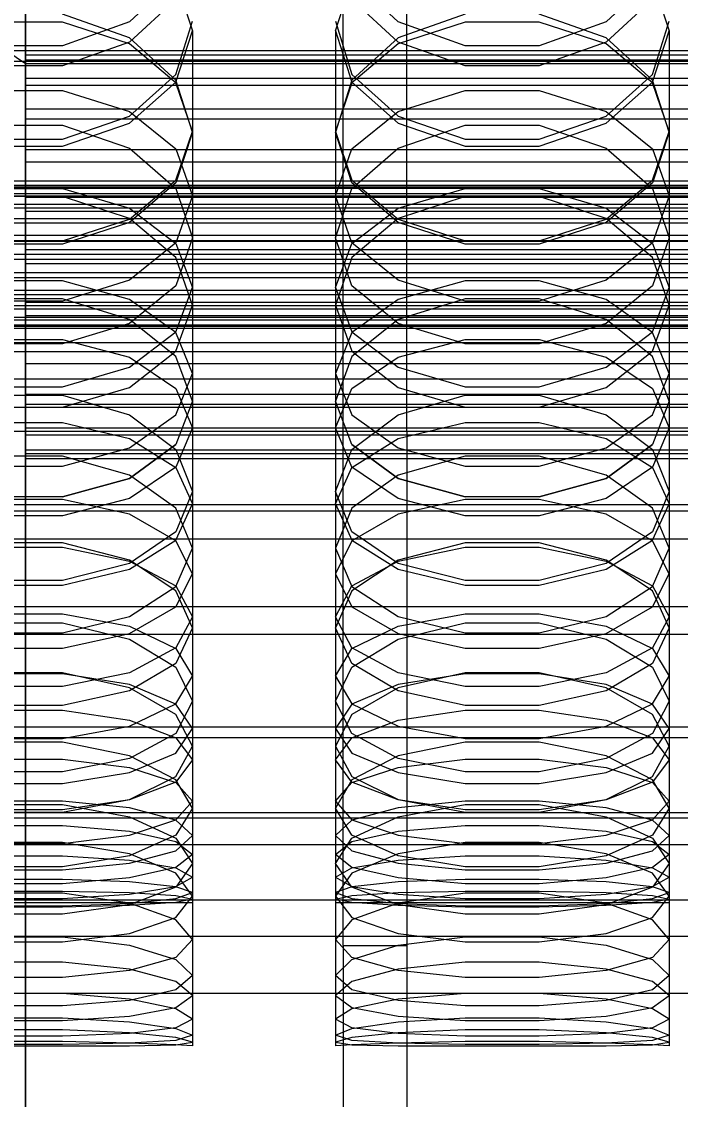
# Model space of a CAD drawing. Header units: millimetres. Extents: x -1970 to 34302, y -65268 to 6837.
# Drawn here: x -130.5 to -47.6, y -34674 to -34538.5 of the extents above; entities that cross this region are included whole.
import ezdxf

# ---------------------------------------------------------------- set-up
doc = ezdxf.new("R2010")
doc.units = ezdxf.units.MM
for name, color, linetype, lineweight in [('COTAS_O', 1, 'Continuous', 0), ('frontal_briquetadora', 7, 'Continuous', 0), ('frontal_C01', 7, 'Continuous', 0), ('frontal_C02', 7, 'Continuous', 0), ('frontal_C07', 7, 'Continuous', 0), ('frontal_mezcladora', 7, 'Continuous', 0)]:
    doc.layers.add(name, color=color, linetype=linetype, lineweight=lineweight)
doc.dimstyles.new('R19_100', dxfattribs={"dimtxt": 250, "dimasz": 150, "dimexe": 150, "dimexo": 80, "dimgap": 100, "dimtad": 1, "dimtih": 1, "dimtoh": 1, "dimdsep": 46, "dimcen": 0.09, "dimadec": 0, "dimazin": 0, "dimtfac": 1, "dimtdec": 4, "dimtofl": 0, "dimtmove": 0, "dimatfit": 3, "dimfxl": 1, "dimtolj": 1, "dimtzin": 0, "dimarcsym": 0})

# ---------------------------------------------------------------- blocks, each defined once
blk = doc.blocks.new('*D38')
at = {"layer": 'COTAS_O', "color": 0, "lineweight": -2, "transparency": 16777216}
for p, q in [((-570, -33700), (200, -33700)), ((50, -34750), (50, -33850)), ((-570, -34900), (200, -34900))]:
    blk.add_line(p, q, dxfattribs=at)
at = {"layer": 'COTAS_O', "color": 0, "transparency": 16777216}
for points in [[(25, -33850), (75, -33850), (50, -33700)], [(25, -34750), (75, -34750), (50, -34900)]]:
    blk.add_solid(points, dxfattribs=at)
at = {"layer": 'Defpoints', "color": 0, "transparency": 16777216}
for p in [(-650, -33700), (50, -33700), (-650, -34900)]:
    blk.add_point(p, dxfattribs=at)
blk = doc.blocks.new('*D39')
at = {"layer": 'COTAS_O', "color": 0, "lineweight": -2, "transparency": 16777216}
for p, q in [((-650, -34820), (-650, -34050)), ((650, -34820), (650, -34050)), ((-500, -34200), (500, -34200))]:
    blk.add_line(p, q, dxfattribs=at)
at = {"layer": 'COTAS_O', "color": 0, "transparency": 16777216}
for points in [[(-500, -34175), (-500, -34225), (-650, -34200)], [(500, -34175), (500, -34225), (650, -34200)]]:
    blk.add_solid(points, dxfattribs=at)
at = {"layer": 'Defpoints', "color": 0, "transparency": 16777216}
for p in [(650, -34200), (-650, -34900), (650, -34900)]:
    blk.add_point(p, dxfattribs=at)

msp = doc.modelspace()

# ---------------------------------------------------------------- linework, layer by layer
at = {"layer": 'frontal_briquetadora'}
for p, q in [((-111.08, -34533.082), (-116.907, -34538.496)), ((-111.08, -34533.192), (-109, -34539.635)), ((-91, -34539.635), (-88.92, -34533.192)), ((-83.093, -34538.496), (-88.92, -34533.082)), ((-51.08, -34533.082), (-56.907, -34538.496)), ((-51.08, -34533.192), (-49, -34539.635)), ((-111.08, -34535.649), (-116.906, -34541.066)), ((-83.094, -34541.066), (-88.92, -34535.648)), ((-51.08, -34535.649), (-56.906, -34541.066)), ((-116.906, -34540.51), (-125.326, -34537.508)), ((-74.674, -34537.508), (-83.094, -34540.51)), ((-56.906, -34540.51), (-65.326, -34537.508)), ((-125.327, -34538.552), (-134.673, -34538.552)), ((-116.907, -34538.496), (-125.327, -34541.501)), ((-116.907, -34541.275), (-125.327, -34538.552)), ((-111.08, -34545.1), (-109, -34538.419)), ((-91, -34538.419), (-88.92, -34545.1)), ((-74.673, -34541.501), (-83.093, -34538.496)), ((-74.673, -34538.552), (-83.093, -34541.275)), ((-65.327, -34538.552), (-74.673, -34538.552)), ((-56.907, -34538.496), (-65.327, -34541.501)), ((-56.907, -34541.275), (-65.327, -34538.552)), ((-51.08, -34545.1), (-49, -34538.419)), ((-111.08, -34546.078), (-109, -34539.635)), ((-109, -34539.635), (-109, -34552.363)), ((-91, -34539.635), (-91, -34552.363)), ((-91, -34539.635), (-88.92, -34546.078)), ((-51.08, -34546.078), (-49, -34539.635)), ((-49, -34539.635), (-49, -34552.363)), ((-125.327, -34541.501), (-134.673, -34541.501)), ((-116.906, -34541.066), (-125.326, -34544.034)), ((-111.08, -34546.182), (-116.907, -34541.275)), ((-111.08, -34545.844), (-116.906, -34540.51)), ((-83.094, -34540.51), (-88.92, -34545.844)), ((-83.093, -34541.275), (-88.92, -34546.182)), ((-74.674, -34544.034), (-83.094, -34541.066)), ((-65.327, -34541.501), (-74.673, -34541.501)), ((-56.906, -34541.066), (-65.326, -34544.034)), ((-51.08, -34546.182), (-56.907, -34541.275)), ((-51.08, -34545.844), (-56.906, -34540.51)), ((-125.326, -34544.034), (-134.674, -34544.034)), ((-65.326, -34544.034), (-74.674, -34544.034)), ((-116.906, -34550.353), (-111.08, -34545.1)), ((-88.92, -34545.1), (-83.094, -34550.353)), ((-56.906, -34550.353), (-51.08, -34545.1)), ((-116.907, -34551.244), (-111.08, -34546.078)), ((-109, -34552.363), (-111.08, -34545.844)), ((-109, -34552.301), (-111.08, -34546.182)), ((-88.92, -34545.844), (-91, -34552.363)), ((-88.92, -34546.182), (-91, -34552.301)), ((-88.92, -34546.078), (-83.093, -34551.244)), ((-56.907, -34551.244), (-51.08, -34546.078)), ((-49, -34552.363), (-51.08, -34545.844)), ((-49, -34552.301), (-51.08, -34546.182)), ((-134.673, -34547.13), (-125.327, -34547.13)), ((-125.327, -34547.13), (-116.907, -34549.754)), ((-83.093, -34549.754), (-74.673, -34547.13)), ((-74.673, -34547.13), (-65.327, -34547.13)), ((-65.327, -34547.13), (-56.907, -34549.754)), ((-116.907, -34549.754), (-111.08, -34554.481)), ((-88.92, -34554.481), (-83.093, -34549.754)), ((-56.907, -34549.754), (-51.08, -34554.481)), ((-125.326, -34553.23), (-116.906, -34550.353)), ((-83.094, -34550.353), (-74.674, -34553.23)), ((-65.326, -34553.23), (-56.906, -34550.353)), ((-134.674, -34551.493), (-125.326, -34551.493)), ((-125.327, -34554.112), (-116.907, -34551.244)), ((-125.326, -34551.493), (-116.906, -34554.358)), ((-111.08, -34558.42), (-109, -34552.301)), ((-109, -34552.363), (-111.08, -34558.731)), ((-109, -34552.301), (-109, -34565.638)), ((-91, -34552.301), (-91, -34565.638)), ((-91, -34552.301), (-88.92, -34558.42)), ((-88.92, -34558.731), (-91, -34552.363)), ((-83.094, -34554.358), (-74.674, -34551.493)), ((-83.093, -34551.244), (-74.673, -34554.112)), ((-74.674, -34551.493), (-65.326, -34551.493)), ((-65.327, -34554.112), (-56.907, -34551.244)), ((-65.326, -34551.493), (-56.906, -34554.358)), ((-51.08, -34558.42), (-49, -34552.301)), ((-49, -34552.363), (-51.08, -34558.731)), ((-49, -34552.301), (-49, -34565.638)), ((-134.674, -34553.23), (-125.326, -34553.23)), ((-74.674, -34553.23), (-65.326, -34553.23)), ((-134.673, -34554.112), (-125.327, -34554.112)), ((-116.906, -34554.358), (-111.08, -34559.44)), ((-111.08, -34554.481), (-109, -34560.376)), ((-91, -34560.376), (-88.92, -34554.481)), ((-88.92, -34559.44), (-83.094, -34554.358)), ((-74.673, -34554.112), (-65.327, -34554.112)), ((-56.906, -34554.358), (-51.08, -34559.44)), ((-51.08, -34554.481), (-49, -34560.376)), ((-116.907, -34563.327), (-111.08, -34558.42)), ((-111.08, -34558.731), (-116.906, -34563.729)), ((-88.92, -34558.42), (-83.093, -34563.327)), ((-83.094, -34563.729), (-88.92, -34558.731)), ((-56.907, -34563.327), (-51.08, -34558.42)), ((-51.08, -34558.731), (-56.906, -34563.729)), ((-125.326, -34560.448), (-134.674, -34560.448)), ((-134.673, -34559.449), (-125.327, -34559.449)), ((-125.327, -34559.449), (-116.907, -34561.918)), ((-116.906, -34563.217), (-125.326, -34560.448)), ((-111.08, -34559.44), (-109, -34565.638)), ((-109, -34560.376), (-111.08, -34566.271)), ((-109, -34560.376), (-109, -34574.101)), ((-91, -34565.638), (-88.92, -34559.44)), ((-91, -34560.376), (-91, -34574.101)), ((-88.92, -34566.271), (-91, -34560.376)), ((-74.674, -34560.448), (-83.094, -34563.217)), ((-83.093, -34561.918), (-74.673, -34559.449)), ((-65.326, -34560.448), (-74.674, -34560.448)), ((-74.673, -34559.449), (-65.327, -34559.449)), ((-65.327, -34559.449), (-56.907, -34561.918)), ((-56.906, -34563.217), (-65.326, -34560.448)), ((-51.08, -34559.44), (-49, -34565.638)), ((-49, -34560.376), (-51.08, -34566.271)), ((-49, -34560.376), (-49, -34574.101)), ((-116.907, -34561.918), (-111.08, -34566.366)), ((-88.92, -34566.366), (-83.093, -34561.918)), ((-56.907, -34561.918), (-51.08, -34566.366)), ((-111.08, -34568.125), (-116.906, -34563.217)), ((-83.094, -34563.217), (-88.92, -34568.125)), ((-51.08, -34568.125), (-56.906, -34563.217)), ((-125.327, -34566.05), (-116.907, -34563.327)), ((-116.906, -34563.729), (-125.326, -34566.461)), ((-74.674, -34566.461), (-83.094, -34563.729)), ((-83.093, -34563.327), (-74.673, -34566.05)), ((-65.327, -34566.05), (-56.907, -34563.327)), ((-56.906, -34563.729), (-65.326, -34566.461)), ((-109, -34565.638), (-111.08, -34571.679)), ((-88.92, -34571.679), (-91, -34565.638)), ((-49, -34565.638), (-51.08, -34571.679)), ((-125.326, -34566.461), (-134.674, -34566.461)), ((-134.673, -34566.05), (-125.327, -34566.05)), ((-111.08, -34566.271), (-116.907, -34570.998)), ((-111.08, -34566.366), (-109, -34571.912)), ((-91, -34571.912), (-88.92, -34566.366)), ((-83.093, -34570.998), (-88.92, -34566.271)), ((-65.326, -34566.461), (-74.674, -34566.461)), ((-74.673, -34566.05), (-65.327, -34566.05)), ((-51.08, -34566.271), (-56.907, -34570.998)), ((-51.08, -34566.366), (-49, -34571.912)), ((-109, -34574.101), (-111.08, -34568.125)), ((-88.92, -34568.125), (-91, -34574.101)), ((-49, -34574.101), (-51.08, -34568.125)), ((-125.327, -34571.082), (-134.673, -34571.082)), ((-116.907, -34570.998), (-125.327, -34573.621)), ((-116.907, -34573.39), (-125.327, -34571.082)), ((-74.673, -34573.621), (-83.093, -34570.998)), ((-74.673, -34571.082), (-83.093, -34573.39)), ((-65.327, -34571.082), (-74.673, -34571.082)), ((-56.907, -34570.998), (-65.327, -34573.621)), ((-56.907, -34573.39), (-65.327, -34571.082)), ((-111.08, -34571.679), (-116.906, -34576.409)), ((-111.08, -34577.459), (-109, -34571.912)), ((-109, -34571.912), (-109, -34586.193)), ((-91, -34571.912), (-91, -34586.193)), ((-91, -34571.912), (-88.92, -34577.459)), ((-83.094, -34576.409), (-88.92, -34571.679)), ((-51.08, -34571.679), (-56.906, -34576.409)), ((-51.08, -34577.459), (-49, -34571.912)), ((-49, -34571.912), (-49, -34586.193)), ((-125.326, -34573.305), (-134.674, -34573.305)), ((-125.327, -34573.621), (-134.673, -34573.621)), ((-116.906, -34575.925), (-125.326, -34573.305)), ((-111.08, -34577.548), (-116.907, -34573.39)), ((-111.08, -34579.916), (-109, -34574.101)), ((-91, -34574.101), (-88.92, -34579.916)), ((-83.093, -34573.39), (-88.92, -34577.548)), ((-74.674, -34573.305), (-83.094, -34575.925)), ((-65.326, -34573.305), (-74.674, -34573.305)), ((-65.327, -34573.621), (-74.673, -34573.621)), ((-56.906, -34575.925), (-65.326, -34573.305)), ((-51.08, -34577.548), (-56.907, -34573.39)), ((-51.08, -34579.916), (-49, -34574.101)), ((-116.906, -34576.409), (-125.326, -34578.991)), ((-111.08, -34580.562), (-116.906, -34575.925)), ((-83.094, -34575.925), (-88.92, -34580.562)), ((-74.674, -34578.991), (-83.094, -34576.409)), ((-56.906, -34576.409), (-65.326, -34578.991)), ((-51.08, -34580.562), (-56.906, -34575.925)), ((-116.907, -34581.907), (-111.08, -34577.459)), ((-109, -34582.734), (-111.08, -34577.548)), ((-88.92, -34577.548), (-91, -34582.734)), ((-88.92, -34577.459), (-83.093, -34581.907)), ((-56.907, -34581.907), (-51.08, -34577.459)), ((-49, -34582.734), (-51.08, -34577.548)), ((-125.326, -34578.991), (-134.674, -34578.991)), ((-134.673, -34578.443), (-125.327, -34578.443)), ((-125.327, -34578.443), (-116.907, -34580.641)), ((-83.093, -34580.641), (-74.673, -34578.443)), ((-65.326, -34578.991), (-74.674, -34578.991)), ((-74.673, -34578.443), (-65.327, -34578.443)), ((-65.327, -34578.443), (-56.907, -34580.641)), ((195, -34580), (-195, -34580)), ((-116.907, -34580.641), (-111.08, -34584.6)), ((-116.906, -34584.461), (-111.08, -34579.916)), ((-109, -34586.193), (-111.08, -34580.562)), ((-88.92, -34580.562), (-91, -34586.193)), ((-88.92, -34579.916), (-83.094, -34584.461)), ((-88.92, -34584.6), (-83.093, -34580.641)), ((-56.907, -34580.641), (-51.08, -34584.6)), ((-56.906, -34584.461), (-51.08, -34579.916)), ((-49, -34586.193), (-51.08, -34580.562)), ((-125.327, -34584.376), (-116.907, -34581.907)), ((-83.093, -34581.907), (-74.673, -34584.376)), ((-65.327, -34584.376), (-56.907, -34581.907)), ((-111.08, -34587.919), (-109, -34582.734)), ((-109, -34582.734), (-109, -34597.535)), ((-91, -34582.734), (-91, -34597.535)), ((-91, -34582.734), (-88.92, -34587.919)), ((-51.08, -34587.919), (-49, -34582.734)), ((-49, -34582.734), (-49, -34597.535)), ((-134.673, -34584.376), (-125.327, -34584.376)), ((-125.326, -34586.939), (-116.906, -34584.461)), ((-111.08, -34584.6), (-109, -34589.538)), ((-91, -34589.538), (-88.92, -34584.6)), ((-83.094, -34584.461), (-74.674, -34586.939)), ((-74.673, -34584.376), (-65.327, -34584.376)), ((-65.326, -34586.939), (-56.906, -34584.461)), ((-51.08, -34584.6), (-49, -34589.538)), ((-134.674, -34585.444), (-125.326, -34585.444)), ((-125.326, -34585.444), (-116.906, -34587.908)), ((-109, -34586.193), (-111.08, -34591.656)), ((-88.92, -34591.656), (-91, -34586.193)), ((-83.094, -34587.908), (-74.674, -34585.444)), ((-74.674, -34585.444), (-65.326, -34585.444)), ((-65.326, -34585.444), (-56.906, -34587.908)), ((-49, -34586.193), (-51.08, -34591.656)), ((195, -34587), (-195, -34587)), ((-134.674, -34586.939), (-125.326, -34586.939)), ((-74.674, -34586.939), (-65.326, -34586.939)), ((-134.673, -34588.873), (-125.327, -34588.873)), ((-125.327, -34588.873), (-116.907, -34590.901)), ((-116.907, -34592.078), (-111.08, -34587.919)), ((-116.906, -34587.908), (-111.08, -34592.262)), ((-88.92, -34592.262), (-83.094, -34587.908)), ((-88.92, -34587.919), (-83.093, -34592.078)), ((-83.093, -34590.901), (-74.673, -34588.873)), ((-74.673, -34588.873), (-65.327, -34588.873)), ((-65.327, -34588.873), (-56.907, -34590.901)), ((-56.907, -34592.078), (-51.08, -34587.919)), ((-56.906, -34587.908), (-51.08, -34592.262)), ((-109, -34589.538), (-111.08, -34594.475)), ((-109, -34589.538), (-109, -34604.666)), ((-91, -34589.538), (-91, -34604.666)), ((-88.92, -34594.475), (-91, -34589.538)), ((-49, -34589.538), (-51.08, -34594.475)), ((-49, -34589.538), (-49, -34604.666)), ((-116.907, -34590.901), (-111.08, -34594.554)), ((-111.08, -34591.656), (-116.906, -34595.915)), ((-116.906, -34595.915), (-111.08, -34591.656)), ((-88.92, -34594.554), (-83.093, -34590.901)), ((-83.094, -34595.915), (-88.92, -34591.656)), ((-88.92, -34591.656), (-83.094, -34595.915)), ((-56.907, -34590.901), (-51.08, -34594.554)), ((-51.08, -34591.656), (-56.906, -34595.915)), ((-56.906, -34595.915), (-51.08, -34591.656)), ((-125.326, -34593.122), (-134.674, -34593.122)), ((-125.327, -34594.385), (-116.907, -34592.078)), ((-116.906, -34595.48), (-125.326, -34593.122)), ((-111.08, -34592.262), (-109, -34597.535)), ((-91, -34597.535), (-88.92, -34592.262)), ((-74.674, -34593.122), (-83.094, -34595.48)), ((-83.093, -34592.078), (-74.673, -34594.385)), ((-65.326, -34593.122), (-74.674, -34593.122)), ((-65.327, -34594.385), (-56.907, -34592.078)), ((-56.906, -34595.48), (-65.326, -34593.122)), ((-51.08, -34592.262), (-49, -34597.535)), ((-134.673, -34594.385), (-125.327, -34594.385)), ((-111.08, -34594.475), (-116.907, -34598.435)), ((-83.093, -34598.435), (-88.92, -34594.475)), ((-74.673, -34594.385), (-65.327, -34594.385)), ((-51.08, -34594.475), (-56.907, -34598.435)), ((-111.08, -34599.639), (-116.906, -34595.48)), ((-111.08, -34594.554), (-109, -34599.11)), ((-91, -34599.11), (-88.92, -34594.554)), ((-83.094, -34595.48), (-88.92, -34599.639)), ((-51.08, -34599.639), (-56.906, -34595.48)), ((-51.08, -34594.554), (-49, -34599.11)), ((-116.906, -34595.915), (-125.326, -34598.232)), ((-125.326, -34598.232), (-116.906, -34595.915)), ((-74.674, -34598.232), (-83.094, -34595.915)), ((-83.094, -34595.915), (-74.674, -34598.232)), ((-56.906, -34595.915), (-65.326, -34598.232)), ((-65.326, -34598.232), (-56.906, -34595.915)), ((-125.326, -34598.232), (-134.674, -34598.232)), ((-125.327, -34598.547), (-134.673, -34598.547)), ((-116.907, -34598.435), (-125.327, -34600.632)), ((-116.907, -34600.4), (-125.327, -34598.547)), ((-109, -34597.535), (-111.08, -34602.634)), ((-88.92, -34602.634), (-91, -34597.535)), ((-74.673, -34600.632), (-83.093, -34598.435)), ((-74.673, -34598.547), (-83.093, -34600.4)), ((-65.326, -34598.232), (-74.674, -34598.232)), ((-65.327, -34598.547), (-74.673, -34598.547)), ((-56.907, -34598.435), (-65.327, -34600.632)), ((-56.907, -34600.4), (-65.327, -34598.547)), ((-49, -34597.535), (-51.08, -34602.634)), ((-111.08, -34603.666), (-109, -34599.11)), ((-109, -34604.666), (-111.08, -34599.639)), ((-109, -34599.11), (-109, -34614.698)), ((-91, -34599.11), (-91, -34614.698)), ((-91, -34599.11), (-88.92, -34603.666)), ((-88.92, -34599.639), (-91, -34604.666)), ((-51.08, -34603.666), (-49, -34599.11)), ((-49, -34604.666), (-51.08, -34599.639)), ((-49, -34599.11), (-49, -34614.698)), ((-125.327, -34600.632), (-134.673, -34600.632)), ((-111.08, -34603.738), (-116.907, -34600.4)), ((-83.093, -34600.4), (-88.92, -34603.738)), ((-65.327, -34600.632), (-74.673, -34600.632)), ((-51.08, -34603.738), (-56.907, -34600.4)), ((-116.907, -34607.319), (-111.08, -34603.666)), ((-111.08, -34602.634), (-116.906, -34606.596)), ((-109, -34607.901), (-111.08, -34603.738)), ((-88.92, -34603.738), (-91, -34607.901)), ((-83.094, -34606.596), (-88.92, -34602.634)), ((-88.92, -34603.666), (-83.093, -34607.319)), ((-56.907, -34607.319), (-51.08, -34603.666)), ((-51.08, -34602.634), (-56.906, -34606.596)), ((-49, -34607.901), (-51.08, -34603.738)), ((-125.326, -34603.999), (-134.674, -34603.999)), ((-134.673, -34604.564), (-125.327, -34604.564)), ((-125.327, -34604.564), (-116.907, -34606.298)), ((-116.906, -34606.192), (-125.326, -34603.999)), ((-111.08, -34609.515), (-109, -34604.666)), ((-91, -34604.666), (-88.92, -34609.515)), ((-74.674, -34603.999), (-83.094, -34606.192)), ((-83.093, -34606.298), (-74.673, -34604.564)), ((-65.326, -34603.999), (-74.674, -34603.999)), ((-74.673, -34604.564), (-65.327, -34604.564)), ((-65.327, -34604.564), (-56.907, -34606.298)), ((-56.906, -34606.192), (-65.326, -34603.999)), ((-51.08, -34609.515), (-49, -34604.666)), ((-116.906, -34606.596), (-125.326, -34608.746)), ((-116.907, -34606.298), (-111.08, -34609.422)), ((-111.08, -34610.051), (-116.906, -34606.192)), ((-83.094, -34606.192), (-88.92, -34610.051)), ((-88.92, -34609.422), (-83.093, -34606.298)), ((-74.674, -34608.746), (-83.094, -34606.596)), ((-56.906, -34606.596), (-65.326, -34608.746)), ((-56.907, -34606.298), (-51.08, -34609.422)), ((-51.08, -34610.051), (-56.906, -34606.192)), ((-125.327, -34609.347), (-116.907, -34607.319)), ((-111.08, -34612.065), (-109, -34607.901)), ((-109, -34607.901), (-109, -34623.913)), ((-91, -34607.901), (-91, -34623.913)), ((-91, -34607.901), (-88.92, -34612.065)), ((-83.093, -34607.319), (-74.673, -34609.347)), ((-65.327, -34609.347), (-56.907, -34607.319)), ((-51.08, -34612.065), (-49, -34607.901)), ((-49, -34607.901), (-49, -34623.913)), ((-125.326, -34608.746), (-134.674, -34608.746)), ((-134.673, -34609.347), (-125.327, -34609.347)), ((-65.326, -34608.746), (-74.674, -34608.746)), ((-74.673, -34609.347), (-65.327, -34609.347)), ((-116.906, -34613.274), (-111.08, -34609.515)), ((-111.08, -34609.422), (-109, -34613.318)), ((-109, -34614.698), (-111.08, -34610.051)), ((-91, -34613.318), (-88.92, -34609.422)), ((-88.92, -34610.051), (-91, -34614.698)), ((-88.92, -34609.515), (-83.094, -34613.274)), ((-56.906, -34613.274), (-51.08, -34609.515)), ((-51.08, -34609.422), (-49, -34613.318)), ((-49, -34614.698), (-51.08, -34610.051)), ((-116.907, -34615.403), (-111.08, -34612.065)), ((-88.92, -34612.065), (-83.093, -34615.403)), ((-56.907, -34615.403), (-51.08, -34612.065)), ((-134.673, -34612.927), (-125.327, -34612.927)), ((-125.327, -34612.927), (-116.907, -34614.479)), ((-125.326, -34615.311), (-116.906, -34613.274)), ((-109, -34613.318), (-111.08, -34617.214)), ((-109, -34613.318), (-109, -34629.59)), ((-91, -34613.318), (-91, -34629.59)), ((-88.92, -34617.214), (-91, -34613.318)), ((-83.094, -34613.274), (-74.674, -34615.311)), ((-83.093, -34614.479), (-74.673, -34612.927)), ((-74.673, -34612.927), (-65.327, -34612.927)), ((-65.327, -34612.927), (-56.907, -34614.479)), ((-65.326, -34615.311), (-56.906, -34613.274)), ((-49, -34613.318), (-51.08, -34617.214)), ((-49, -34613.318), (-49, -34629.59)), ((-134.674, -34614.083), (-125.326, -34614.083)), ((-125.326, -34614.083), (-116.906, -34616.105)), ((-116.907, -34614.479), (-111.08, -34617.275)), ((-109, -34614.698), (-111.08, -34619.163)), ((-88.92, -34619.163), (-91, -34614.698)), ((-88.92, -34617.275), (-83.093, -34614.479)), ((-83.094, -34616.105), (-74.674, -34614.083)), ((-74.674, -34614.083), (-65.326, -34614.083)), ((-65.326, -34614.083), (-56.906, -34616.105)), ((-56.907, -34614.479), (-51.08, -34617.275)), ((-49, -34614.698), (-51.08, -34619.163)), ((-134.674, -34615.311), (-125.326, -34615.311)), ((-125.327, -34617.256), (-116.907, -34615.403)), ((-116.906, -34616.105), (-111.08, -34619.655)), ((-88.92, -34619.655), (-83.094, -34616.105)), ((-83.093, -34615.403), (-74.673, -34617.256)), ((-74.674, -34615.311), (-65.326, -34615.311)), ((-65.327, -34617.256), (-56.907, -34615.403)), ((-56.906, -34616.105), (-51.08, -34619.655)), ((-134.673, -34617.256), (-125.327, -34617.256)), ((-111.08, -34617.214), (-116.907, -34620.338)), ((-111.08, -34617.275), (-109, -34620.762)), ((-91, -34620.762), (-88.92, -34617.275)), ((-83.093, -34620.338), (-88.92, -34617.214)), ((-74.673, -34617.256), (-65.327, -34617.256)), ((-51.08, -34617.214), (-56.907, -34620.338)), ((-51.08, -34617.275), (-49, -34620.762)), ((-111.08, -34619.163), (-116.906, -34622.61)), ((-111.08, -34619.655), (-109, -34623.913)), ((-91, -34623.913), (-88.92, -34619.655)), ((-83.094, -34622.61), (-88.92, -34619.163)), ((-51.08, -34619.163), (-56.906, -34622.61)), ((-51.08, -34619.655), (-49, -34623.913)), ((-125.326, -34620.353), (-134.674, -34620.353)), ((-125.327, -34620.476), (-134.673, -34620.476)), ((-116.907, -34620.338), (-125.327, -34622.072)), ((-116.907, -34621.842), (-125.327, -34620.476)), ((-116.906, -34622.259), (-125.326, -34620.353)), ((-111.08, -34624.249), (-109, -34620.762)), ((-109, -34620.762), (-109, -34637.392)), ((-91, -34620.762), (-91, -34637.392)), ((-91, -34620.762), (-88.92, -34624.249)), ((-74.674, -34620.353), (-83.094, -34622.259)), ((-74.673, -34622.072), (-83.093, -34620.338)), ((-74.673, -34620.476), (-83.093, -34621.842)), ((-65.326, -34620.353), (-74.674, -34620.353)), ((-65.327, -34620.476), (-74.673, -34620.476)), ((-56.907, -34620.338), (-65.327, -34622.072)), ((-56.907, -34621.842), (-65.327, -34620.476)), ((-56.906, -34622.259), (-65.326, -34620.353)), ((-51.08, -34624.249), (-49, -34620.762)), ((-49, -34620.762), (-49, -34637.392)), ((-125.327, -34622.072), (-134.673, -34622.072)), ((-116.906, -34622.61), (-125.326, -34624.472)), ((-111.08, -34624.303), (-116.907, -34621.842)), ((-111.08, -34625.598), (-116.906, -34622.259)), ((-83.093, -34621.842), (-88.92, -34624.303)), ((-83.094, -34622.259), (-88.92, -34625.598)), ((-74.674, -34624.472), (-83.094, -34622.61)), ((-65.327, -34622.072), (-74.673, -34622.072)), ((-56.906, -34622.61), (-65.326, -34624.472)), ((-51.08, -34624.303), (-56.907, -34621.842)), ((-51.08, -34625.598), (-56.906, -34622.259)), ((-116.907, -34627.045), (-111.08, -34624.249)), ((-109, -34623.913), (-111.08, -34627.982)), ((-109, -34627.373), (-111.08, -34624.303)), ((-88.92, -34627.982), (-91, -34623.913)), ((-88.92, -34624.303), (-91, -34627.373)), ((-88.92, -34624.249), (-83.093, -34627.045)), ((-56.907, -34627.045), (-51.08, -34624.249)), ((-49, -34623.913), (-51.08, -34627.982)), ((-49, -34627.373), (-51.08, -34624.303)), ((-125.326, -34624.472), (-134.674, -34624.472)), ((-134.673, -34625.047), (-125.327, -34625.047)), ((-125.327, -34625.047), (-116.907, -34626.287)), ((-109, -34629.59), (-111.08, -34625.598)), ((-88.92, -34625.598), (-91, -34629.59)), ((-83.093, -34626.287), (-74.673, -34625.047)), ((-65.326, -34624.472), (-74.674, -34624.472)), ((-74.673, -34625.047), (-65.327, -34625.047)), ((-65.327, -34625.047), (-56.907, -34626.287)), ((-49, -34629.59), (-51.08, -34625.598)), ((-116.907, -34626.287), (-111.08, -34628.522)), ((-88.92, -34628.522), (-83.093, -34626.287)), ((-56.907, -34626.287), (-51.08, -34628.522)), ((-125.327, -34628.597), (-116.907, -34627.045)), ((-111.08, -34627.982), (-116.906, -34631.109)), ((-111.08, -34630.442), (-109, -34627.373)), ((-109, -34627.373), (-109, -34644.321)), ((-91, -34627.373), (-91, -34644.321)), ((-91, -34627.373), (-88.92, -34630.442)), ((-83.094, -34631.109), (-88.92, -34627.982)), ((-83.093, -34627.045), (-74.673, -34628.597)), ((-65.327, -34628.597), (-56.907, -34627.045)), ((-51.08, -34627.982), (-56.906, -34631.109)), ((-51.08, -34630.442), (-49, -34627.373)), ((-49, -34627.373), (-49, -34644.321)), ((-125.326, -34629.063), (-134.674, -34629.063)), ((-134.673, -34628.597), (-125.327, -34628.597)), ((-116.906, -34630.791), (-125.326, -34629.063)), ((-111.08, -34628.522), (-109, -34631.309)), ((-111.08, -34633.39), (-109, -34629.59)), ((-91, -34631.309), (-88.92, -34628.522)), ((-91, -34629.59), (-88.92, -34633.39)), ((-74.674, -34629.063), (-83.094, -34630.791)), ((-65.326, -34629.063), (-74.674, -34629.063)), ((-74.673, -34628.597), (-65.327, -34628.597)), ((-56.906, -34630.791), (-65.326, -34629.063)), ((-51.08, -34628.522), (-49, -34631.309)), ((-51.08, -34633.39), (-49, -34629.59)), ((-116.907, -34632.904), (-111.08, -34630.442)), ((-111.08, -34633.807), (-116.906, -34630.791)), ((-88.92, -34630.442), (-83.093, -34632.904)), ((-83.094, -34630.791), (-88.92, -34633.807)), ((-56.907, -34632.904), (-51.08, -34630.442)), ((-51.08, -34633.807), (-56.906, -34630.791)), ((-134.673, -34631.199), (-125.327, -34631.199)), ((-125.327, -34631.199), (-116.907, -34632.248)), ((-116.906, -34631.109), (-125.326, -34632.791)), ((-116.907, -34632.248), (-111.08, -34634.139)), ((-109, -34631.309), (-111.08, -34634.097)), ((-109, -34631.309), (-109, -34648.447)), ((-91, -34631.309), (-91, -34648.447)), ((-88.92, -34634.097), (-91, -34631.309)), ((-88.92, -34634.139), (-83.093, -34632.248)), ((-74.674, -34632.791), (-83.094, -34631.109)), ((-83.093, -34632.248), (-74.673, -34631.199)), ((-74.673, -34631.199), (-65.327, -34631.199)), ((-65.327, -34631.199), (-56.907, -34632.248)), ((-56.906, -34631.109), (-65.326, -34632.791)), ((-56.907, -34632.248), (-51.08, -34634.139)), ((-49, -34631.309), (-51.08, -34634.097)), ((-49, -34631.309), (-49, -34648.447)), ((-125.326, -34632.791), (-134.674, -34632.791)), ((-125.327, -34634.27), (-116.907, -34632.904)), ((-116.906, -34636.299), (-111.08, -34633.39)), ((-88.92, -34633.39), (-83.094, -34636.299)), ((-83.093, -34632.904), (-74.673, -34634.27)), ((-65.326, -34632.791), (-74.674, -34632.791)), ((-65.327, -34634.27), (-56.907, -34632.904)), ((-56.906, -34636.299), (-51.08, -34633.39)), ((-134.673, -34634.27), (-125.327, -34634.27)), ((-111.08, -34634.097), (-116.907, -34636.332)), ((-109, -34637.392), (-111.08, -34633.807)), ((-111.08, -34634.139), (-109, -34636.498)), ((-88.92, -34633.807), (-91, -34637.392)), ((-91, -34636.498), (-88.92, -34634.139)), ((-83.093, -34636.332), (-88.92, -34634.097)), ((-74.673, -34634.27), (-65.327, -34634.27)), ((-51.08, -34634.097), (-56.907, -34636.332)), ((-49, -34637.392), (-51.08, -34633.807)), ((-51.08, -34634.139), (-49, -34636.498)), ((-125.327, -34636.493), (-134.673, -34636.493)), ((-116.907, -34636.332), (-125.327, -34637.572)), ((-116.907, -34637.349), (-125.327, -34636.493)), ((-125.326, -34637.86), (-116.906, -34636.299)), ((-111.08, -34638.856), (-109, -34636.498)), ((-109, -34636.498), (-109, -34653.884)), ((-91, -34636.498), (-91, -34653.884)), ((-91, -34636.498), (-88.92, -34638.856)), ((-83.094, -34636.299), (-74.674, -34637.86)), ((-74.673, -34637.572), (-83.093, -34636.332)), ((-74.673, -34636.493), (-83.093, -34637.349)), ((-65.327, -34636.493), (-74.673, -34636.493)), ((-56.907, -34636.332), (-65.327, -34637.572)), ((-56.907, -34637.349), (-65.327, -34636.493)), ((-65.326, -34637.86), (-56.906, -34636.299)), ((-51.08, -34638.856), (-49, -34636.498)), ((-49, -34636.498), (-49, -34653.884)), ((-134.674, -34636.92), (-125.326, -34636.92)), ((-125.327, -34637.572), (-134.673, -34637.572)), ((-125.326, -34636.92), (-116.906, -34638.466)), ((-111.08, -34638.892), (-116.907, -34637.349)), ((-109, -34637.392), (-111.08, -34640.781)), ((-88.92, -34640.781), (-91, -34637.392)), ((-83.093, -34637.349), (-88.92, -34638.892)), ((-83.094, -34638.466), (-74.674, -34636.92)), ((-74.674, -34636.92), (-65.326, -34636.92)), ((-65.327, -34637.572), (-74.673, -34637.572)), ((-65.326, -34636.92), (-56.906, -34638.466)), ((-51.08, -34638.892), (-56.907, -34637.349)), ((-49, -34637.392), (-51.08, -34640.781)), ((-134.674, -34637.86), (-125.326, -34637.86)), ((-116.907, -34640.747), (-111.08, -34638.856)), ((-116.906, -34638.466), (-111.08, -34641.151)), ((-109, -34640.815), (-111.08, -34638.892)), ((-88.92, -34638.892), (-91, -34640.815)), ((-88.92, -34641.151), (-83.094, -34638.466)), ((-88.92, -34638.856), (-83.093, -34640.747)), ((-74.674, -34637.86), (-65.326, -34637.86)), ((-56.907, -34640.747), (-51.08, -34638.856)), ((-56.906, -34638.466), (-51.08, -34641.151)), ((-49, -34640.815), (-51.08, -34638.892)), ((-134.673, -34639.539), (-125.327, -34639.539)), ((-125.327, -34639.539), (-116.907, -34640.265)), ((-116.907, -34640.265), (-111.08, -34641.573)), ((-88.92, -34641.573), (-83.093, -34640.265)), ((-83.093, -34640.265), (-74.673, -34639.539)), ((-74.673, -34639.539), (-65.327, -34639.539)), ((-65.327, -34639.539), (-56.907, -34640.265)), ((-56.907, -34640.265), (-51.08, -34641.573)), ((-125.326, -34641.675), (-134.674, -34641.675)), ((-134.673, -34641.797), (-125.327, -34641.797)), ((-125.327, -34641.797), (-116.907, -34640.747)), ((-116.906, -34643.097), (-125.326, -34641.675)), ((-111.08, -34640.781), (-116.906, -34643.357)), ((-111.08, -34642.739), (-109, -34640.815)), ((-111.08, -34641.151), (-109, -34644.321)), ((-111.08, -34641.573), (-109, -34643.204)), ((-109, -34640.815), (-109, -34658.409)), ((-91, -34640.815), (-91, -34658.409)), ((-91, -34640.815), (-88.92, -34642.739)), ((-91, -34644.321), (-88.92, -34641.151)), ((-91, -34643.204), (-88.92, -34641.573)), ((-83.094, -34643.357), (-88.92, -34640.781)), ((-74.674, -34641.675), (-83.094, -34643.097)), ((-83.093, -34640.747), (-74.673, -34641.797)), ((-65.326, -34641.675), (-74.674, -34641.675)), ((-74.673, -34641.797), (-65.327, -34641.797)), ((-65.327, -34641.797), (-56.907, -34640.747)), ((-56.906, -34643.097), (-65.326, -34641.675)), ((-51.08, -34640.781), (-56.906, -34643.357)), ((-51.08, -34642.739), (-49, -34640.815)), ((-51.08, -34641.151), (-49, -34644.321)), ((-51.08, -34641.573), (-49, -34643.204)), ((-49, -34640.815), (-49, -34658.409)), ((-116.907, -34644.281), (-111.08, -34642.739)), ((-111.08, -34645.558), (-116.906, -34643.097)), ((-109, -34643.204), (-111.08, -34644.835)), ((-109, -34643.204), (-109, -34660.914)), ((-91, -34643.204), (-91, -34660.914)), ((-88.92, -34644.835), (-91, -34643.204)), ((-88.92, -34642.739), (-83.093, -34644.281)), ((-83.094, -34643.097), (-88.92, -34645.558)), ((-56.907, -34644.281), (-51.08, -34642.739)), ((-51.08, -34645.558), (-56.906, -34643.097)), ((-49, -34643.204), (-51.08, -34644.835)), ((-49, -34643.204), (-49, -34660.914)), ((-134.673, -34643.376), (-125.327, -34643.376)), ((-125.327, -34643.376), (-116.907, -34643.905)), ((-125.327, -34645.137), (-116.907, -34644.281)), ((-116.906, -34643.357), (-125.326, -34644.733)), ((-116.907, -34643.905), (-111.08, -34644.859)), ((-109, -34644.321), (-111.08, -34647.291)), ((-88.92, -34647.291), (-91, -34644.321)), ((-88.92, -34644.859), (-83.093, -34643.905)), ((-74.674, -34644.733), (-83.094, -34643.357)), ((-83.093, -34643.905), (-74.673, -34643.376)), ((-83.093, -34644.281), (-74.673, -34645.137)), ((-74.673, -34643.376), (-65.327, -34643.376)), ((-65.327, -34643.376), (-56.907, -34643.905)), ((-65.327, -34645.137), (-56.907, -34644.281)), ((-56.906, -34643.357), (-65.326, -34644.733)), ((-56.907, -34643.905), (-51.08, -34644.859)), ((-49, -34644.321), (-51.08, -34647.291)), ((-125.326, -34644.733), (-134.674, -34644.733)), ((-134.673, -34645.137), (-125.327, -34645.137)), ((-111.08, -34644.835), (-116.907, -34646.144)), ((-111.08, -34644.859), (-109, -34646.048)), ((-109, -34648.447), (-111.08, -34645.558)), ((-91, -34646.048), (-88.92, -34644.859)), ((-88.92, -34645.558), (-91, -34648.447)), ((-83.093, -34646.144), (-88.92, -34644.835)), ((-65.326, -34644.733), (-74.674, -34644.733)), ((-74.673, -34645.137), (-65.327, -34645.137)), ((-51.08, -34644.835), (-56.907, -34646.144)), ((-51.08, -34644.859), (-49, -34646.048)), ((-49, -34648.447), (-51.08, -34645.558)), ((-125.327, -34646.325), (-134.673, -34646.325)), ((-125.327, -34646.869), (-134.673, -34646.869)), ((-116.907, -34646.144), (-125.327, -34646.869)), ((-116.907, -34646.656), (-125.327, -34646.325)), ((-111.08, -34647.254), (-116.907, -34646.656)), ((-116.907, -34648.191), (-111.08, -34647.238)), ((-111.08, -34647.291), (-116.906, -34649.528)), ((-111.08, -34647.238), (-109, -34646.048)), ((-109, -34647.998), (-111.08, -34647.254)), ((-109, -34646.048), (-109, -34663.894)), ((-91, -34646.048), (-91, -34663.894)), ((-91, -34646.048), (-88.92, -34647.238)), ((-88.92, -34647.254), (-91, -34647.998)), ((-83.093, -34646.656), (-88.92, -34647.254)), ((-88.92, -34647.238), (-83.093, -34648.191)), ((-83.094, -34649.528), (-88.92, -34647.291)), ((-74.673, -34646.869), (-83.093, -34646.144)), ((-74.673, -34646.325), (-83.093, -34646.656)), ((-65.327, -34646.325), (-74.673, -34646.325)), ((-65.327, -34646.869), (-74.673, -34646.869)), ((-56.907, -34646.144), (-65.327, -34646.869)), ((-56.907, -34646.656), (-65.327, -34646.325)), ((-51.08, -34647.254), (-56.907, -34646.656)), ((-56.907, -34648.191), (-51.08, -34647.238)), ((-51.08, -34647.291), (-56.906, -34649.528)), ((-51.08, -34647.238), (-49, -34646.048)), ((-49, -34647.998), (-51.08, -34647.254)), ((-49, -34646.048), (-49, -34663.894)), ((-125.326, -34648.069), (-134.674, -34648.069)), ((-134.673, -34647.795), (-125.327, -34647.795)), ((-125.327, -34647.795), (-116.907, -34647.994)), ((-125.327, -34648.721), (-116.907, -34648.191)), ((-116.906, -34649.303), (-125.326, -34648.069)), ((-116.907, -34647.994), (-111.08, -34648.352)), ((-111.08, -34648.743), (-109, -34647.998)), ((-111.08, -34648.352), (-109, -34648.799)), ((-111.08, -34651.133), (-109, -34648.447)), ((-109, -34647.998), (-109, -34665.938)), ((-91, -34647.998), (-91, -34665.938)), ((-91, -34647.998), (-88.92, -34648.743)), ((-91, -34648.799), (-88.92, -34648.352)), ((-91, -34648.447), (-88.92, -34651.133)), ((-88.92, -34648.352), (-83.093, -34647.994)), ((-74.674, -34648.069), (-83.094, -34649.303)), ((-83.093, -34647.994), (-74.673, -34647.795)), ((-83.093, -34648.191), (-74.673, -34648.721)), ((-65.326, -34648.069), (-74.674, -34648.069)), ((-74.673, -34647.795), (-65.327, -34647.795)), ((-65.327, -34647.795), (-56.907, -34647.994)), ((-65.327, -34648.721), (-56.907, -34648.191)), ((-56.906, -34649.303), (-65.326, -34648.069)), ((-56.907, -34647.994), (-51.08, -34648.352)), ((-51.08, -34648.743), (-49, -34647.998)), ((-51.08, -34648.352), (-49, -34648.799)), ((-51.08, -34651.133), (-49, -34648.447)), ((-49, -34647.998), (-49, -34665.938)), ((-134.673, -34648.721), (-125.327, -34648.721)), ((-134.673, -34649.25), (-125.327, -34649.25)), ((-134.673, -34649.671), (-125.327, -34649.671)), ((-125.327, -34649.804), (-134.673, -34649.804)), ((-125.327, -34649.25), (-116.907, -34649.25)), ((-125.327, -34649.671), (-116.907, -34649.34)), ((-116.907, -34649.605), (-125.327, -34649.804)), ((-116.906, -34649.528), (-125.326, -34650.715)), ((-116.907, -34649.34), (-111.08, -34648.743)), ((-111.08, -34649.246), (-116.907, -34649.605)), ((-116.907, -34649.25), (-111.08, -34649.25)), ((-111.08, -34651.424), (-116.906, -34649.303)), ((-109, -34648.799), (-111.08, -34649.246)), ((-111.08, -34649.25), (-109, -34649.25)), ((-109, -34648.799), (-109, -34666.778)), ((-109, -34649.25), (-109, -34667.25)), ((-91, -34648.799), (-91, -34666.778)), ((-88.92, -34649.246), (-91, -34648.799)), ((-91, -34649.25), (-91, -34667.25)), ((-91, -34649.25), (-88.92, -34649.25)), ((-88.92, -34648.743), (-83.093, -34649.34)), ((-83.093, -34649.605), (-88.92, -34649.246)), ((-88.92, -34649.25), (-83.093, -34649.25)), ((-83.094, -34649.303), (-88.92, -34651.424)), ((-74.674, -34650.715), (-83.094, -34649.528)), ((-83.093, -34649.25), (-74.673, -34649.25)), ((-83.093, -34649.34), (-74.673, -34649.671)), ((-74.673, -34649.804), (-83.093, -34649.605)), ((-74.673, -34648.721), (-65.327, -34648.721)), ((-74.673, -34649.25), (-65.327, -34649.25)), ((-74.673, -34649.671), (-65.327, -34649.671)), ((-65.327, -34649.804), (-74.673, -34649.804)), ((-65.327, -34649.25), (-56.907, -34649.25)), ((-65.327, -34649.671), (-56.907, -34649.34)), ((-56.907, -34649.605), (-65.327, -34649.804)), ((-56.906, -34649.528), (-65.326, -34650.715)), ((-56.907, -34649.34), (-51.08, -34648.743)), ((-51.08, -34649.246), (-56.907, -34649.605)), ((-56.907, -34649.25), (-51.08, -34649.25)), ((-51.08, -34651.424), (-56.906, -34649.303)), ((-49, -34648.799), (-51.08, -34649.246)), ((-51.08, -34649.25), (-49, -34649.25)), ((-49, -34648.799), (-49, -34666.778)), ((-49, -34649.25), (-49, -34667.25)), ((-125.326, -34650.715), (-134.674, -34650.715)), ((-116.906, -34653.142), (-111.08, -34651.133)), ((-88.92, -34651.133), (-83.094, -34653.142)), ((-65.326, -34650.715), (-74.674, -34650.715)), ((-56.906, -34653.142), (-51.08, -34651.133)), ((-109, -34653.884), (-111.08, -34651.424)), ((-88.92, -34651.424), (-91, -34653.884)), ((-49, -34653.884), (-51.08, -34651.424)), ((-134.674, -34653.565), (-125.326, -34653.565)), ((-125.326, -34654.2), (-116.906, -34653.142)), ((-125.326, -34653.565), (-116.906, -34654.607)), ((-109, -34653.884), (-111.08, -34656.141)), ((-88.92, -34656.141), (-91, -34653.884)), ((-83.094, -34653.142), (-74.674, -34654.2)), ((-83.094, -34654.607), (-74.674, -34653.565)), ((-74.674, -34653.565), (-65.326, -34653.565)), ((-65.326, -34654.2), (-56.906, -34653.142)), ((-65.326, -34653.565), (-56.906, -34654.607)), ((-49, -34653.884), (-51.08, -34656.141)), ((-134.674, -34654.2), (-125.326, -34654.2)), ((-116.906, -34654.607), (-111.08, -34656.382)), ((-88.92, -34656.382), (-83.094, -34654.607)), ((-74.674, -34654.2), (-65.326, -34654.2)), ((-56.906, -34654.607), (-51.08, -34656.382)), ((-125.326, -34656.723), (-134.674, -34656.722)), ((-116.906, -34657.636), (-125.326, -34656.723)), ((-111.08, -34656.141), (-116.906, -34657.802)), ((-111.08, -34656.382), (-109, -34658.409)), ((-91, -34658.409), (-88.92, -34656.382)), ((-83.094, -34657.802), (-88.92, -34656.141)), ((-74.674, -34656.722), (-83.094, -34657.636)), ((-65.326, -34656.723), (-74.674, -34656.722)), ((-56.906, -34657.636), (-65.326, -34656.723)), ((-51.08, -34656.141), (-56.906, -34657.802)), ((-51.08, -34656.382), (-49, -34658.409)), ((-116.906, -34657.802), (-125.326, -34658.667)), ((-111.08, -34659.178), (-116.906, -34657.636)), ((-83.094, -34657.636), (-88.92, -34659.178)), ((-74.674, -34658.667), (-83.094, -34657.802)), ((-56.906, -34657.802), (-65.326, -34658.667)), ((-51.08, -34659.178), (-56.906, -34657.636)), ((-125.326, -34658.667), (-134.674, -34658.667)), ((-109, -34658.409), (-111.08, -34660.23)), ((-109, -34660.914), (-111.08, -34659.178)), ((-88.92, -34660.23), (-91, -34658.409)), ((-88.92, -34659.178), (-91, -34660.914)), ((-65.326, -34658.667), (-74.674, -34658.667)), ((-49, -34658.409), (-51.08, -34660.23)), ((-49, -34660.914), (-51.08, -34659.178)), ((-125.326, -34660.692), (-134.674, -34660.692)), ((-116.906, -34661.41), (-125.326, -34660.692)), ((-111.08, -34660.23), (-116.906, -34661.54)), ((-83.094, -34661.54), (-88.92, -34660.23)), ((-74.674, -34660.692), (-83.094, -34661.41)), ((-65.326, -34660.692), (-74.674, -34660.692)), ((-56.906, -34661.41), (-65.326, -34660.692)), ((-51.08, -34660.23), (-56.906, -34661.54)), ((-125.326, -34662.209), (-134.674, -34662.209)), ((-116.906, -34661.54), (-125.326, -34662.209)), ((-111.08, -34662.6), (-116.906, -34661.41)), ((-111.08, -34662.441), (-109, -34660.914)), ((-91, -34660.914), (-88.92, -34662.441)), ((-83.094, -34661.41), (-88.92, -34662.6)), ((-74.674, -34662.209), (-83.094, -34661.54)), ((-65.326, -34662.209), (-74.674, -34662.209)), ((-56.906, -34661.54), (-65.326, -34662.209)), ((-51.08, -34662.6), (-56.906, -34661.41)), ((-51.08, -34662.441), (-49, -34660.914)), ((-125.326, -34664.053), (-116.906, -34663.515)), ((-116.906, -34663.515), (-111.08, -34662.441)), ((-109, -34663.894), (-111.08, -34662.6)), ((-88.92, -34662.6), (-91, -34663.894)), ((-88.92, -34662.441), (-83.094, -34663.515)), ((-83.094, -34663.515), (-74.674, -34664.053)), ((-65.326, -34664.053), (-56.906, -34663.515)), ((-56.906, -34663.515), (-51.08, -34662.441)), ((-49, -34663.894), (-51.08, -34662.6)), ((-134.674, -34663.732), (-125.326, -34663.732)), ((-134.674, -34664.053), (-125.326, -34664.053)), ((-125.326, -34663.732), (-116.906, -34664.254)), ((-116.906, -34664.254), (-111.08, -34665.088)), ((-109, -34663.894), (-111.08, -34664.979)), ((-88.92, -34664.979), (-91, -34663.894)), ((-88.92, -34665.088), (-83.094, -34664.254)), ((-83.094, -34664.254), (-74.674, -34663.732)), ((-74.674, -34663.732), (-65.326, -34663.732)), ((-74.674, -34664.053), (-65.326, -34664.053)), ((-65.326, -34663.732), (-56.906, -34664.254)), ((-56.906, -34664.254), (-51.08, -34665.088)), ((-49, -34663.894), (-51.08, -34664.979)), ((-125.326, -34665.239), (-134.674, -34665.239)), ((-125.326, -34666.036), (-134.674, -34666.036)), ((-116.906, -34665.629), (-125.326, -34665.239)), ((-116.906, -34665.696), (-125.326, -34666.036)), ((-111.08, -34664.979), (-116.906, -34665.696)), ((-111.08, -34666.225), (-116.906, -34665.629)), ((-111.08, -34665.088), (-109, -34665.938)), ((-109, -34665.938), (-111.08, -34666.577)), ((-109, -34666.778), (-111.08, -34666.225)), ((-91, -34665.938), (-88.92, -34665.088)), ((-88.92, -34666.577), (-91, -34665.938)), ((-88.92, -34666.225), (-91, -34666.778)), ((-83.094, -34665.696), (-88.92, -34664.979)), ((-83.094, -34665.629), (-88.92, -34666.225)), ((-74.674, -34665.239), (-83.094, -34665.629)), ((-74.674, -34666.036), (-83.094, -34665.696)), ((-65.326, -34665.239), (-74.674, -34665.239)), ((-65.326, -34666.036), (-74.674, -34666.036)), ((-56.906, -34665.629), (-65.326, -34665.239)), ((-56.906, -34665.696), (-65.326, -34666.036)), ((-51.08, -34664.979), (-56.906, -34665.696)), ((-51.08, -34666.225), (-56.906, -34665.629)), ((-51.08, -34665.088), (-49, -34665.938)), ((-49, -34665.938), (-51.08, -34666.577)), ((-49, -34666.778), (-51.08, -34666.225)), ((-125.326, -34666.715), (-134.674, -34666.715)), ((-125.326, -34667.078), (-134.674, -34667.078)), ((-134.674, -34667.248), (-125.326, -34667.248)), ((-116.906, -34666.906), (-125.326, -34666.715)), ((-116.906, -34666.937), (-125.326, -34667.078)), ((-125.326, -34667.248), (-116.906, -34667.24)), ((-111.08, -34666.577), (-116.906, -34666.937)), ((-111.08, -34667.144), (-116.906, -34666.906)), ((-116.906, -34667.24), (-111.08, -34667.119)), ((-111.08, -34667.119), (-109, -34666.778)), ((-109, -34667.25), (-111.08, -34667.144)), ((-91, -34666.778), (-88.92, -34667.119)), ((-88.92, -34667.144), (-91, -34667.25)), ((-83.094, -34666.937), (-88.92, -34666.577)), ((-83.094, -34666.906), (-88.92, -34667.144)), ((-88.92, -34667.119), (-83.094, -34667.24)), ((-74.674, -34666.715), (-83.094, -34666.906)), ((-74.674, -34667.078), (-83.094, -34666.937)), ((-83.094, -34667.24), (-74.674, -34667.248)), ((-65.326, -34666.715), (-74.674, -34666.715)), ((-65.326, -34667.078), (-74.674, -34667.078)), ((-74.674, -34667.248), (-65.326, -34667.248)), ((-56.906, -34666.906), (-65.326, -34666.715)), ((-56.906, -34666.937), (-65.326, -34667.078)), ((-65.326, -34667.248), (-56.906, -34667.24)), ((-51.08, -34666.577), (-56.906, -34666.937)), ((-51.08, -34667.144), (-56.906, -34666.906)), ((-56.906, -34667.24), (-51.08, -34667.119)), ((-51.08, -34667.119), (-49, -34666.778)), ((-49, -34667.25), (-51.08, -34667.144))]:
    msp.add_line(p, q, dxfattribs=at)
at = {"layer": 'frontal_C01'}
for p, q in [((-130, -34740.438), (-130, -34428.251)), ((-130, -34433.939), (-130, -34746.125)), ((-425, -34543.438), (425, -34543.438)), ((-450, -34566.054), (450, -34566.054)), ((450, -34578.861), (-450, -34578.861)), ((450, -34599.211), (-450, -34599.211)), ((-450, -34612.018), (450, -34612.018))]:
    msp.add_line(p, q, dxfattribs=at)
at = {"layer": 'frontal_C02'}
for p, q in [((-130, -34258.894), (-130, -34543.716)), ((-228.298, -34477.858), (-130, -34543.716)), ((-130, -34822.796), (-130, -34537.975)), ((-130, -34543.716), (-130, -34542.622)), ((-130, -34542.622), (-130, -34543.258)), ((-130, -34542.622), (130, -34542.622)), ((-130, -34543.258), (-130, -34545.581)), ((-130, -34543.258), (130, -34543.258)), ((-130, -34543.716), (-130, -34828.537)), ((-130, -34543.716), (0, -34543.716)), ((-130, -34546.465), (-130, -34543.716)), ((-130, -34543.716), (130, -34543.716)), ((-130, -34545.581), (-130, -34549.432)), ((-130, -34545.581), (130, -34545.581)), ((-130, -34550.682), (-130, -34546.465)), ((-130, -34546.465), (130, -34546.465)), ((-130, -34549.432), (-130, -34554.549)), ((-130, -34549.432), (130, -34549.432)), ((-130, -34556.08), (-130, -34550.682)), ((-130, -34550.682), (130, -34550.682)), ((-130, -34554.549), (-130, -34560.583)), ((-130, -34554.549), (130, -34554.549)), ((-130, -34562.29), (-130, -34556.08)), ((-130, -34556.08), (130, -34556.08)), ((-148, -34559.012), (148, -34559.012)), ((-148, -34559.238), (148, -34559.238)), ((-148, -34559.4), (148, -34559.4)), ((-148, -34560.061), (148, -34560.061)), ((-148, -34560.374), (148, -34560.374)), ((-130, -34560.583), (-130, -34567.123)), ((130, -34560.583), (-130, -34560.583)), ((-148, -34561.425), (148, -34561.425)), ((-148, -34561.868), (148, -34561.868)), ((-148, -34563.238), (148, -34563.238)), ((-130, -34568.89), (-130, -34562.29)), ((-130, -34562.29), (130, -34562.29)), ((-148, -34563.781), (148, -34563.781)), ((148, -34565.376), (-148, -34565.376)), ((-148, -34565.981), (148, -34565.981)), ((-130, -34567.123), (-130, -34573.723)), ((-130, -34567.123), (130, -34567.123)), ((-148, -34567.694), (148, -34567.694)), ((-148, -34568.32), (148, -34568.32)), ((-148, -34570.032), (148, -34570.032)), ((-130, -34575.43), (-130, -34568.89)), ((-130, -34568.89), (130, -34568.89)), ((-148, -34570.637), (148, -34570.637)), ((-148, -34572.233), (148, -34572.233)), ((-148, -34572.775), (148, -34572.775)), ((-148, -34574.145), (148, -34574.145)), ((-130, -34573.723), (-130, -34579.934)), ((-130, -34573.723), (130, -34573.723)), ((-148, -34574.588), (148, -34574.588)), ((-130, -34581.464), (-130, -34575.43)), ((-130, -34575.43), (130, -34575.43)), ((-148, -34575.64), (148, -34575.64)), ((-148, -34575.953), (148, -34575.953)), ((-148, -34576.614), (148, -34576.614)), ((-148, -34576.776), (148, -34576.776)), ((-148, -34577.001), (148, -34577.001)), ((-130, -34579.934), (-130, -34585.331)), ((-130, -34579.934), (130, -34579.934)), ((-130, -34586.581), (-130, -34581.464)), ((-130, -34581.464), (130, -34581.464)), ((-130, -34585.331), (-130, -34589.549)), ((-130, -34585.331), (130, -34585.331)), ((-130, -34590.432), (-130, -34586.581)), ((-130, -34586.581), (130, -34586.581)), ((-130, -34589.549), (-130, -34592.298)), ((-130, -34589.549), (130, -34589.549)), ((-130, -34592.755), (-130, -34590.432)), ((-130, -34590.432), (130, -34590.432)), ((-130, -34592.298), (-130, -34593.391)), ((-130, -34592.298), (130, -34592.298)), ((-130, -34593.391), (-130, -34592.755)), ((-130, -34592.755), (130, -34592.755)), ((-130, -34593.391), (130, -34593.391)), ((-450, -34615.487), (450, -34615.487)), ((450, -34627.178), (-450, -34627.178)), ((-425, -34627.144), (425, -34627.144)), ((425, -34638.62), (-425, -34638.62)), ((425, -34641.991), (-425, -34641.991)), ((450, -34648.959), (-450, -34648.959)), ((-425, -34653.467), (425, -34653.467)), ((-450, -34660.649), (450, -34660.649))]:
    msp.add_line(p, q, dxfattribs=at)
at = {"layer": 'frontal_C07'}
for p, q in [((-300, -34558.497), (300, -34558.497)), ((300, -34583.416), (-300, -34583.416)), ((300, -34603.554), (-300, -34603.554)), ((-300, -34628.473), (300, -34628.473))]:
    msp.add_line(p, q, dxfattribs=at)
at = {"layer": 'frontal_mezcladora'}
for p, q in [((-90, -34590), (-90, -34525.346)), ((-82, -34590), (-82, -34525.346)), ((-420, -34542.102), (240, -34542.102)), ((240, -34590), (-420, -34590)), ((-90, -34654.654), (-90, -34590)), ((-82, -34590), (-90, -34590)), ((-82, -34590), (-82, -34654.654)), ((-315, -34600), (315, -34600)), ((-420, -34637.898), (240, -34637.898)), ((-90, -34654.654), (-90, -34709.466)), ((-90, -34654.654), (-82, -34654.654)), ((-82, -34654.654), (-82, -34709.466))]:
    msp.add_line(p, q, dxfattribs=at)

# ---------------------------------------------------------------- dimensions: what is measured, and where the dimension line sits
at = {"layer": 'COTAS_O'}
for p2, distance, picture, middle in [((-650, -33700), -700, '*D38', (50, -34300)), ((650, -34900), 700, '*D39', (0, -34200))]:
    dim = msp.add_aligned_dim(p1=(-650, -34900), p2=p2, distance=distance, text='<> O', dimstyle='R19_100', dxfattribs=at)
    dim.commit()
    dim.dimension.update_dxf_attribs({"geometry": picture, "text_midpoint": middle})

doc.saveas('drawing.dxf')
